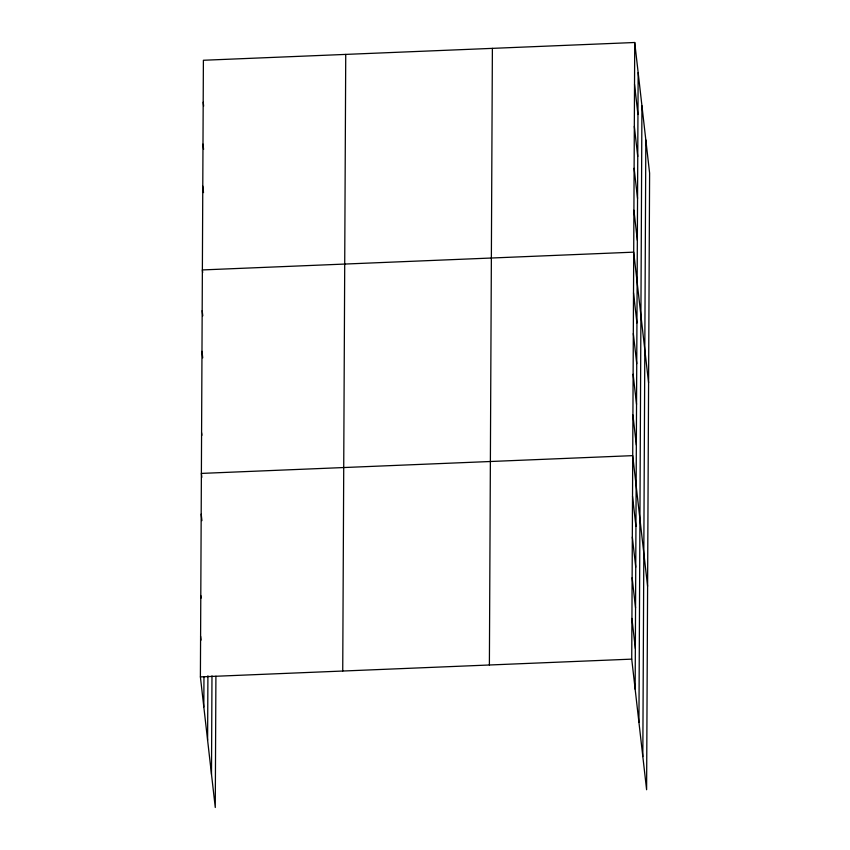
<?xml version="1.0" encoding="UTF-8"?>
<svg xmlns="http://www.w3.org/2000/svg" width="850" height="850" viewBox="0 0 850 850"><rect width="100%" height="100%" fill="white"/><g stroke="black" fill="none" stroke-linecap="round" stroke-linejoin="round"><path stroke-width="1.27" d="M215.911 676.218L215.273 807.5L200.398 676.898L203.394 60.265L634.727 42.5L649.602 173.102L646.606 789.735L631.731 659.133L634.727 42.5M203.819 707.009L203.968 676.812M207.602 740.169L207.91 675.835M211.491 774.339L211.979 675.878M342.731 671.032L345.737 54.411M489.388 664.997L492.384 48.365M635.152 689.233L638.159 72.601M638.934 722.394L641.931 105.772M642.823 756.564L645.83 139.942M200.398 676.898L631.731 659.133M634.525 84.426L637.957 114.537M634.323 126.363L637.744 156.464M634.111 168.289L637.543 198.401M633.909 210.226L637.341 240.327M648.582 382.755L633.707 252.153L202.374 269.928L202.672 272.542M633.505 292.846L636.937 322.957M633.314 333.551L636.746 363.651M633.112 374.244L636.544 404.356M632.91 414.949L636.342 445.049M647.594 586.245L632.719 455.642L201.386 473.408L201.833 477.339M632.517 496.336L635.949 526.447M632.326 537.041L635.747 567.141M632.124 577.734L635.556 607.835M631.922 618.428L635.354 648.539M203.192 102.202L203.639 106.123M202.991 144.128L203.586 149.366M202.778 186.065L203.522 192.61M202.173 310.622L202.768 315.86M201.981 351.316L202.725 357.861M201.577 432.714L201.875 435.328M201.184 514.112L201.928 520.657M200.791 595.499L201.089 598.124M200.589 636.204L201.036 640.124"/></g></svg>
